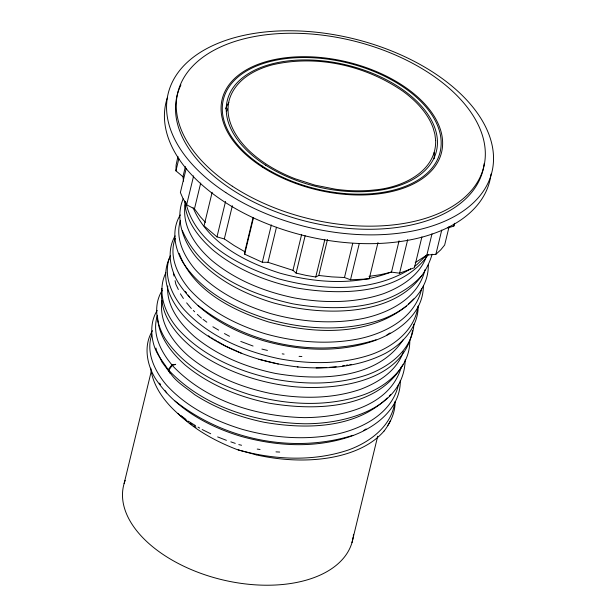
<?xml version="1.0" encoding="UTF-8"?>
<svg xmlns="http://www.w3.org/2000/svg" width="616" height="616" viewBox="0 0 616 616"><rect width="100%" height="100%" fill="white"/><g stroke="black" fill="none" stroke-linecap="round" stroke-linejoin="round"><path stroke-width="0.92" d="M183.514 181.135L182.952 176.707L175.93 170.832L176.13 164.903L177.97 156.364M157.642 317.74C158.651 336.829 171.487 352.775 185.177 365.057C209.086 384.946 238.646 396.858 268.892 403.126C314.468 410.895 376.73 409.863 403.003 364.695M161.954 288.38C158.035 317.163 180.858 340.679 202.826 355.578C229.899 373.088 261.33 383.06 293.262 386.625C336.043 390.636 403.141 382.305 412.512 330.638M162 300.554C158.651 322.599 172.896 342.396 188.673 356.179C212.12 375.691 241.102 387.379 270.77 393.516C300.431 398.999 331.654 399.122 360.452 389.343C378.409 382.521 396.997 370.786 403.341 351.682M167.744 285.963C166.174 306.206 180.088 323.7 194.333 336.498C217.533 355.802 246.223 367.375 275.575 373.45C318.218 380.78 377.115 380.08 403.388 339.455M184.792 201.085C185.2 220.659 198.545 237.106 212.474 249.657C236.544 269.685 266.297 281.674 296.735 287.972C340.794 295.449 399.784 294.964 428.351 254.616M185.116 204.812C181.766 226.865 196.019 246.677 211.796 260.468C235.258 279.98 264.249 291.676 293.924 297.813C323.593 303.295 354.831 303.418 383.645 293.639C401.363 286.902 419.573 275.452 426.264 256.826M378.001 242.542L369.2 278.925L350.504 279.787L344.475 277.516L331.716 276.884L318.795 275.468L315.769 277.023L305.906 275.352L296.103 273.111L292.962 270.339L267.983 262.308L262.316 262.262L244.668 254.185L244.806 251.705L253.06 217.587M394.779 402.371C391.437 426.326 369.715 442.319 348.317 450.019C312.789 461.938 273.912 459.805 238.169 449.896L236.952 449.511C215.354 441.133 194.548 429.791 177.978 413.375M395.056 401.517C395.357 412.397 390.544 422.553 384.084 431.061M400.285 380.526C400.762 409.078 374.312 428.482 349.703 436.713C314.576 448.517 276.145 446.192 240.856 436.313C207.446 426.272 174.852 408.054 155.263 378.347C146.724 364.225 143.328 345.291 152.514 330.676M405.205 359.659C404.173 409.001 344.352 424.108 304.319 423.762C255.062 422.561 203.326 406.837 168.753 370.255L172.21 365.357L175.614 364.487M409.779 340.471C410.241 367.536 386.07 387.033 362.501 395.187C326.234 407.376 286.555 404.966 250.119 394.764C217.309 384.584 184.222 367.706 164.895 338.207C156.349 324.085 152.953 305.136 162.139 290.521M413.921 324.124C412.404 349.511 389.274 366.944 367.036 374.859C337.314 384.954 305.089 384.823 274.482 379.171C238.97 371.71 203.55 356.78 178.617 329.622C165.188 314.499 156.395 292.146 165.858 272.742M417.856 306.86C414.514 330.8 392.8 346.793 371.402 354.485C341.841 364.526 309.794 364.395 279.356 358.774C244.028 351.359 208.793 336.505 183.999 309.478C171.51 295.103 162.208 274.205 170.416 255.517M418.179 305.998C418.403 326.773 402.802 343.851 385.462 353.299C358.435 367.228 327.135 369.631 297.282 366.913M423.346 285.963C423.354 314.137 397.074 332.971 372.834 341.241C337.691 353.053 299.245 350.72 263.948 340.84C230.523 330.807 197.921 312.582 178.363 282.829C169.954 268.907 166.582 250.527 175.106 235.897M428.305 264.903C428.775 292.015 404.558 311.55 380.95 319.719C344.629 331.924 304.889 329.506 268.399 319.296C235.558 309.101 202.425 292.207 183.075 262.678C174.52 248.541 171.125 229.575 180.319 214.945M447.793 227.997L453.853 226.064L454.346 223.608M175.93 170.832L178.863 158.705M182.952 176.707L185.408 166.566M186.24 168.26L180.373 192.515L183.044 198.675L186.64 204.797L194.464 208.863L200.346 216.763L205.421 222.361M186.64 204.797L193.632 175.876M124.101 483.599L151.421 370.686M194.464 208.863L200.708 183.044M212.15 192.292L204.027 225.88L216.971 236.898L224.324 238.923L234.172 245.553L244.806 251.705M216.971 236.898L225.548 201.447M224.324 238.923L232.355 205.729M244.668 254.185L253.469 217.802M262.316 262.262L271.348 224.948M267.983 262.308L276.461 227.273M292.962 270.339L301.663 234.373M296.103 273.111L305.128 235.797M315.769 277.023L324.801 239.701M318.795 275.468L327.496 239.501M344.475 277.516L352.729 243.397M350.504 279.787L359.305 243.405M369.023 276.392L380.572 274.651L391.491 272.141L399.083 240.794M391.491 272.141L399.584 273.188L407.707 239.601M421.906 236.914L414.452 267.698L399.584 273.188M351.975 542.604L377.708 436.22M415.238 262.624L426.865 255.047L431.993 233.834M426.865 255.047L435.874 254.323L441.741 230.068M449.172 226.38L444.66 245.037L440.702 249.88L435.874 254.323M453.853 226.064L454.523 223.269M425.002 269.677C418.641 297.851 389.712 312.689 363.694 318.364C332.663 324.655 300.385 321.968 270.062 313.413C242.196 304.874 215.038 291.322 195.195 269.508C184.045 256.333 174.906 238.146 180.38 220.682M432.163 254.185C412.72 318.949 325.61 317.556 272.834 302.71C244.729 294.094 217.325 280.434 197.305 258.42C183.637 242.558 174.613 219.127 183.191 198.814M421.621 288.712C415.453 317.563 386.078 332.971 359.482 338.708C328.189 345.045 295.626 342.334 265.042 333.71C236.937 325.102 209.548 311.434 189.536 289.428C177.885 275.768 168.484 256.425 175.175 238.454M401.524 366.266C390.398 406.945 341.048 417.317 304.458 417.64C256.387 416.478 205.913 401.093 172.21 365.357M398.552 384.222C392.384 413.09 363.001 428.497 336.39 434.234C305.089 440.579 272.518 437.861 241.926 429.237C213.814 420.628 186.417 406.953 166.397 384.946C154.963 371.471 145.615 352.622 151.744 334.827M169.662 257.627C157.796 282.567 174.567 309.586 193.609 325.51C223.054 349.788 260.476 362.816 298.098 366.967M157.527 315.307C151.467 332.894 160.645 351.543 171.949 364.865L175.691 364.325M226.665 111.273L227.604 108.84M387.695 425.648L390.436 420.805M157.211 310.464C150.458 321.105 150.55 334.665 154.308 346.385C157.581 356.61 165.365 364.095 170.286 373.342L162.054 362.177L156.541 350.666L155.956 348.032M168.314 369.515L171.949 364.865M426.31 255.347L416.755 264.772L414.476 266.266M421.898 275.583C389.582 310.364 336.452 311.465 292.769 303.819C249.457 294.271 201.216 273.904 182.39 230.7M406.383 306.175C367.929 336.76 313.405 334.003 268.353 321.899C232.571 310.495 193.085 290.76 179.21 253.407M408.4 304.189L413.767 298.891M387.287 397.936C355.263 428.928 305.605 429.421 264.249 422.283C239.624 417.209 215.708 408.293 194.556 394.587C185.562 387.218 174.097 380.957 168.753 370.255M389.297 395.949L390.644 394.625M410.687 268.769C371.44 293.255 321.283 290.367 278.201 278.74C240.34 266.412 194.887 244.252 185.593 201.609M386.863 335.019L390.02 332.94M363.733 430.492L366.096 428.928M390.968 272.079C355.678 285.786 316.016 283.09 280.088 273.196C245.307 262.216 207.946 243.205 193.108 207.761M376.06 339.809C316.185 358.504 247.085 344.336 198.136 305.498M352.953 435.32C293.077 454.015 223.978 439.855 175.036 401.016M336.221 366.797L329.599 367.298M342.558 365.812L344.375 365.527M346.184 365.25L348.002 364.965M349.811 364.68L351.62 364.403M316.139 367.921L326.719 367.436M299.083 356.356L301.879 356.51M275.991 451.867L279.71 452.067M282.213 353.853L284.091 354.131M257.234 449.079L260.052 449.495M261.908 349.08L267.436 350.427M258.874 359.29L278.317 364.033M238.792 444.59L241.557 445.26M238.169 449.896L256.14 454.816M253.068 346.046L240.764 341.426M226.419 440.332L217.648 436.921M230.838 441.849L235.258 443.374M229.491 336.29L224.455 333.556M241.703 353.376L225.025 345.784L217.902 341.595M210.703 433.764L202.156 429.537M212.882 326.765L218.665 330.161M211.565 337.876L213.144 338.808M214.73 339.739L216.316 340.663M195.541 425.656L188.28 421.144M198.021 427.111L199.676 428.082M201.486 318.164L197.312 314.399M203.01 319.311L206.807 322.176M208.447 335.789L209.979 336.944M180.927 415.6L186.071 419.481M191.33 308.493L186.64 302.864M193.324 310.464L194.656 311.773M185.362 291.376L186.463 292.87M188.111 295.11L189.767 297.351M159.544 383.129L160.645 384.623M165.049 390.598L166.697 392.839M183.406 298.475L180.419 293.832M178.363 289.528L175.891 284.369L175.067 280.673M173.412 273.281L174.028 276.053M491.014 174.028A166.566 96.966 13.6 0 1 307.022 236.313A166.566 96.966 13.6 0 1 167.267 98.052M484.199 163.456A157.434 91.645 13.6 0 1 304.289 220.844A157.434 91.645 13.6 0 1 180.927 84.923M196.042 427.158A121.452 70.694 13.6 0 1 193.763 425.687M192.269 424.693A121.452 70.694 13.6 0 1 190.067 423.184M187.919 421.652A121.452 70.694 13.6 0 1 150.774 368.175M384.053 431.046A127.581 74.267 13.6 0 1 256.14 454.839M353.191 536.96A117.725 68.53 13.6 0 1 220.79 579.425A117.725 68.53 13.6 0 1 125.187 480.403M353.476 534.318A117.725 68.53 13.6 0 1 353.315 536.005M225.595 108.855A107.592 62.632 13.6 0 1 228.852 102.371M434.203 152.398A107.592 62.632 13.6 0 1 434.165 158.759M435.658 140.417C436.521 171.895 401.771 187.572 374.921 189.905A106.114 61.769 13.6 0 1 335.281 189.181L314.892 185.131L295.18 178.794A106.206 61.823 13.6 0 1 268.499 165.573A106.098 61.762 13.6 0 1 247.309 148.918C238.746 140.171 231.516 129.637 228.867 117.517A106.206 61.823 13.6 0 1 229.483 99.145C231.986 90.906 237.352 83.853 243.951 78.44A106.114 61.769 13.6 0 1 271.872 64.95C316.562 54.308 365.473 65.358 403.01 91.314A106.191 61.816 13.6 0 1 421.937 108.809A106.191 61.816 13.6 0 1 433.071 127.766L434.865 134.134L435.658 140.417M225.841 192.6A166.566 96.966 13.6 0 0 491.252 174.559A166.566 96.966 13.6 0 0 273.027 31.293A166.566 96.966 13.6 0 0 225.841 192.6M232.309 186.209A157.434 91.645 13.6 0 0 483.167 169.161A157.434 91.645 13.6 0 0 276.907 33.741A157.434 91.645 13.6 0 0 232.309 186.209M261.969 165.873A111.511 64.911 13.6 0 0 439.647 153.8A111.511 64.911 13.6 0 0 293.555 57.889A111.511 64.911 13.6 0 0 261.969 165.873M262.439 167.136A112.874 65.704 13.6 0 0 441.333 153.245A112.874 65.704 13.6 0 0 291.761 57.157A112.874 65.704 13.6 0 0 262.439 167.136M265.689 165.211A107.592 62.632 13.6 0 0 436.213 151.959A107.592 62.632 13.6 0 0 293.632 60.368A107.592 62.632 13.6 0 0 265.689 165.211"/></g></svg>
